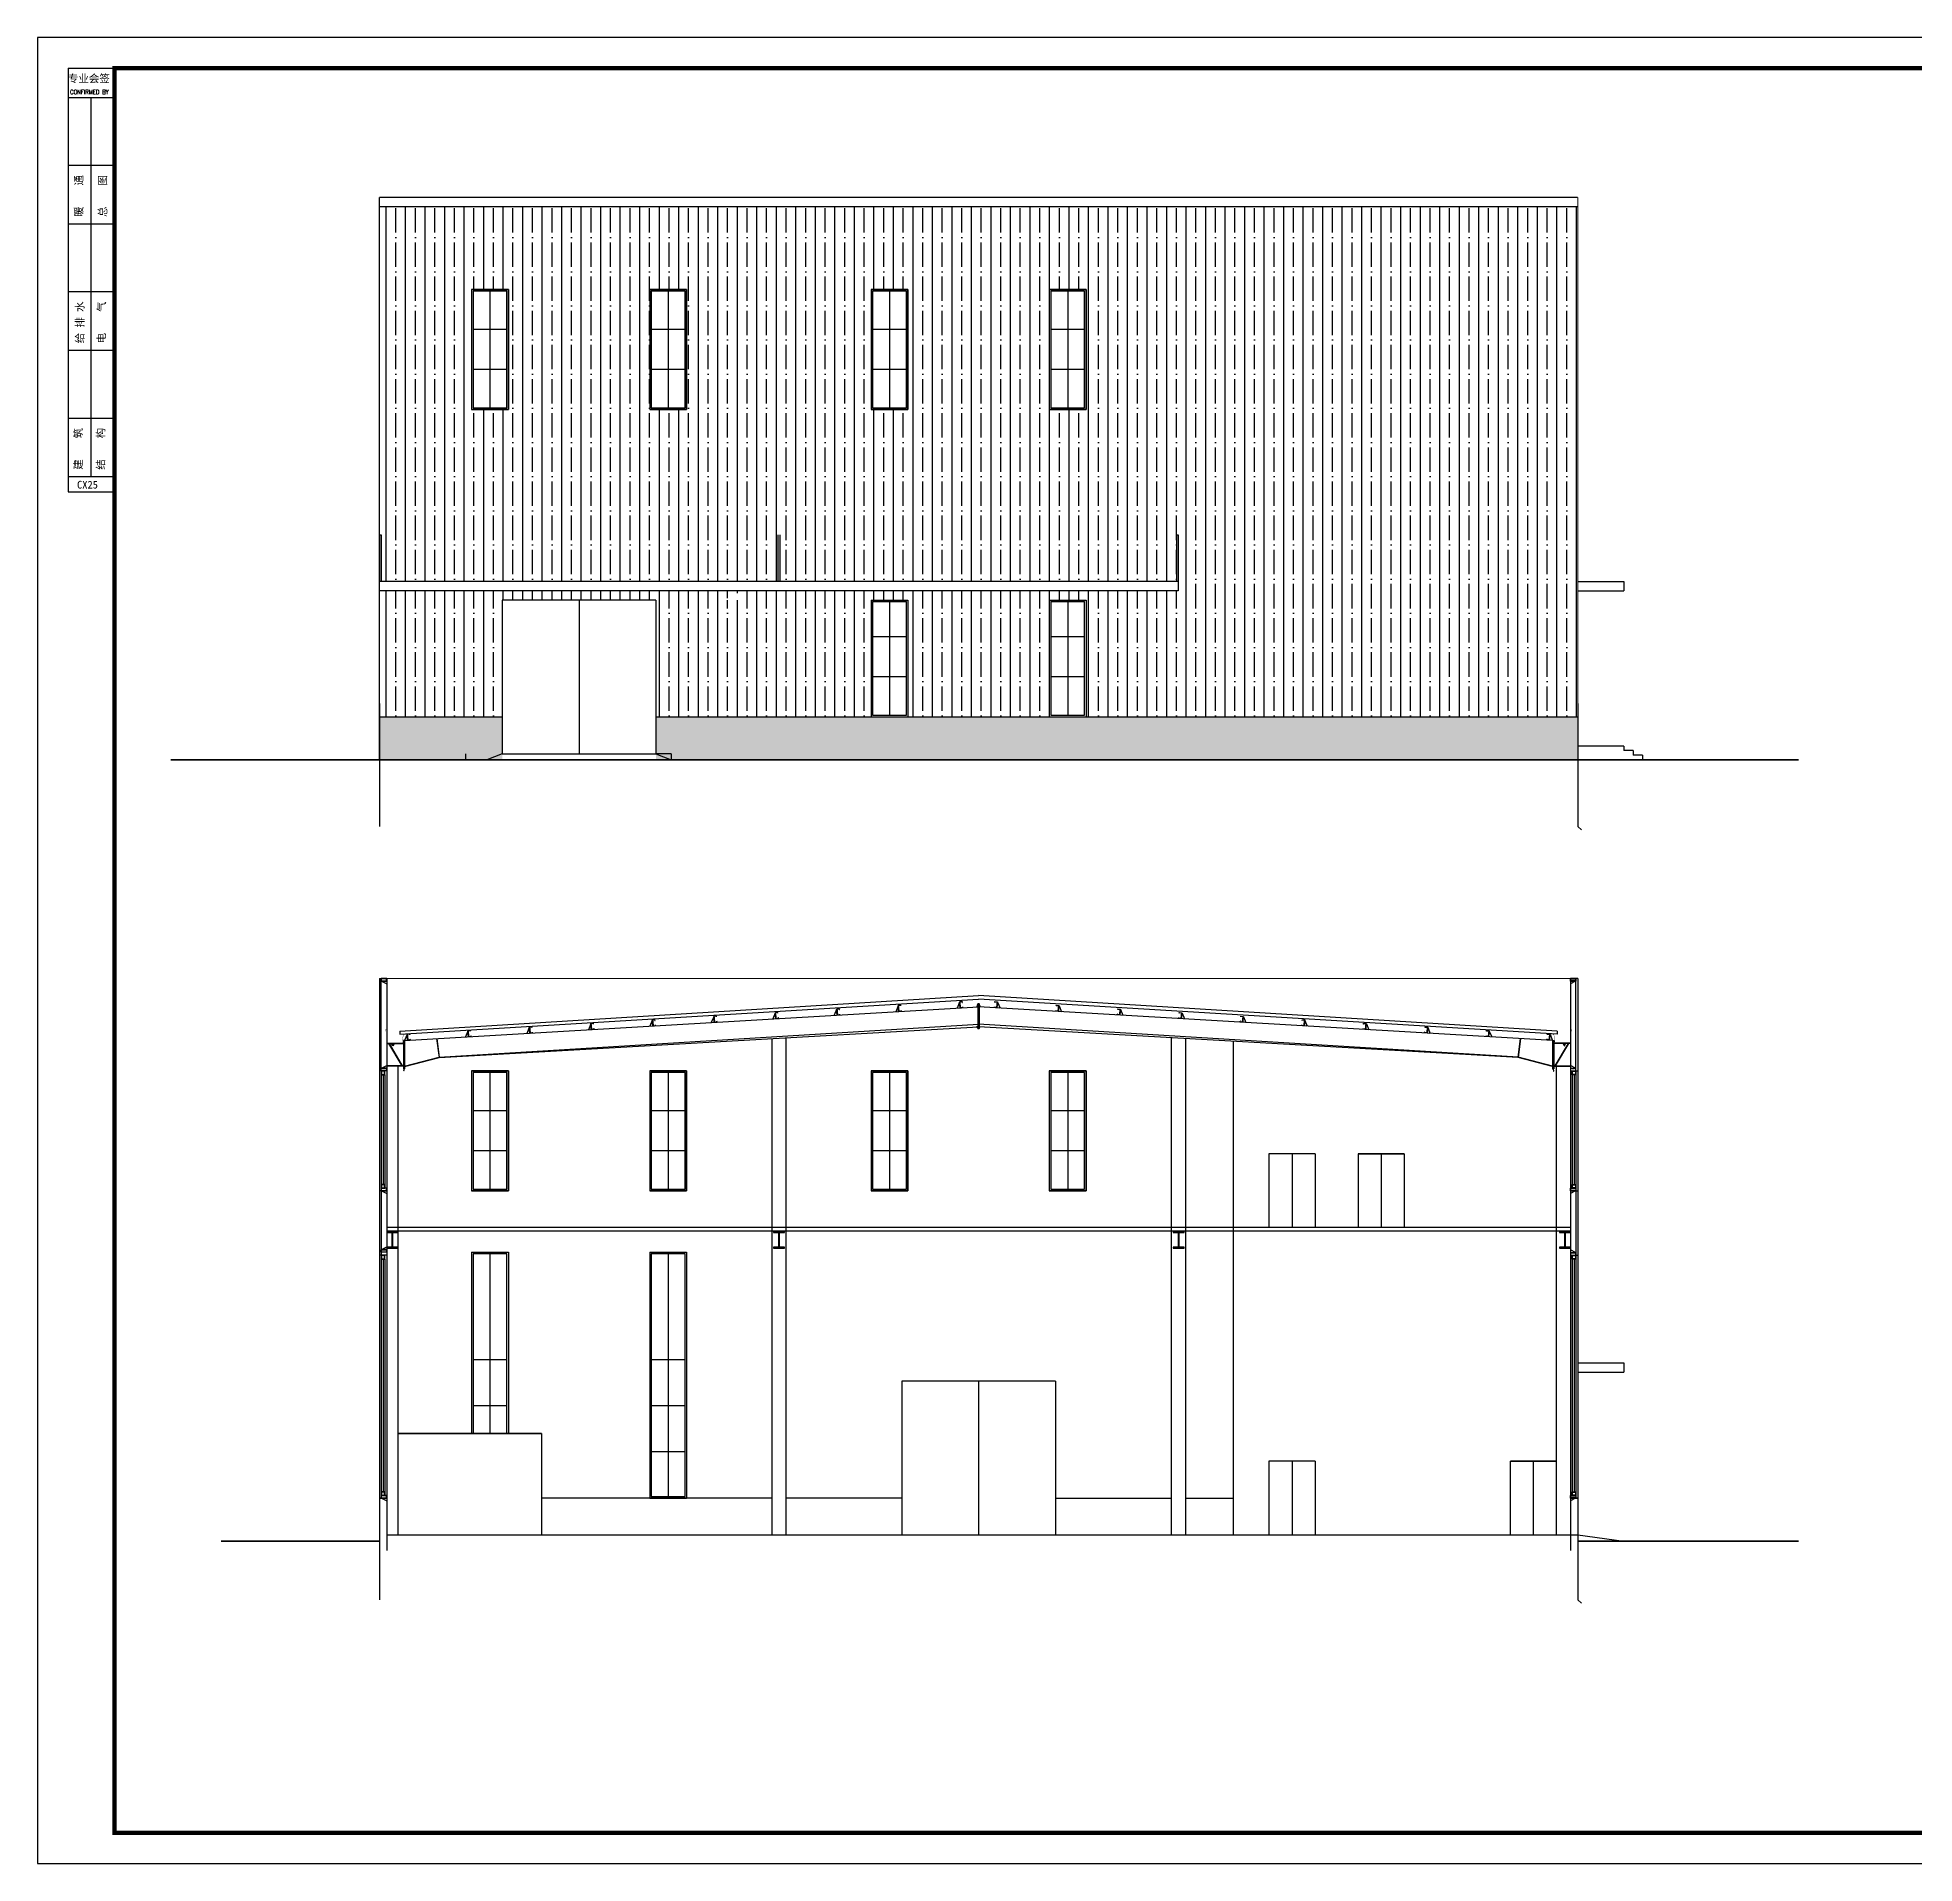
# Model space of a CAD drawing. Extents: x -248860 to 1018944, y -1060852 to 188626.
# Drawn here: x 678928 to 740007, y 19053 to 78453 of the extents above; entities that cross this region are included whole.
import ezdxf

# ---------------------------------------------------------------- set-up
doc = ezdxf.new("R2010")
doc.units = 0
doc.header["$LTSCALE"] = 1000
doc.header["$MEASUREMENT"] = 0
doc.linetypes.add('89', pattern=[0])
doc.layers.get('0').update_dxf_attribs({"linetype": 'CONTINUOUS'})
for name, color, linetype in [('11', 3, 'CONTINUOUS'), ('AXIS', 3, 'CONTINUOUS'), ('E_LINE', 7, 'CONTINUOUS'), ('GJ', 4, 'CONTINUOUS'), ('WALL', 6, 'CONTINUOUS'), ('WINDOW', 4, 'CONTINUOUS'), ('图框', 4, 'CONTINUOUS'), ('屋面线', 43, 'CONTINUOUS'), ('建筑', 4, 'CONTINUOUS'), ('彩钢墙', 3, 'CONTINUOUS'), ('彩钢板', 253, 'CONTINUOUS'), ('立面图', 40, 'CONTINUOUS')]:
    doc.layers.add(name, color=color, linetype=linetype)
doc.layers.add('剖面线', color=6, linetype='CONTINUOUS', lineweight=25)
doc.layers.add('填充剖面墙', color=6, linetype='CONTINUOUS', lineweight=30)
doc.styles.add('iIcon2', font='')
doc.styles.add('MIMI-TKWZ', font='romanc.shx', dxfattribs={"width": 0.75, "oblique": 15, "bigfont": 'bigfont.shx'})
doc.styles.get('iIcon2').set_extended_font_data('SimSun')

# ---------------------------------------------------------------- blocks, each defined once
blk = doc.blocks.new('jhyfty')
at = {"layer": '图框'}
for p, q in [((651751, 164110), (653251, 164110)), ((651751, 164110), (651751, 150826)), ((651751, 163165), (653251, 163165)), ((651751, 160958), (653251, 160958)), ((651751, 159052), (653251, 159052)), ((651751, 156846), (653251, 156846)), ((651751, 154939), (653251, 154939)), ((651751, 152733), (653251, 152733)), ((651751, 150826), (653251, 150826)), ((651751, 150826), (651751, 150326)), ((651751, 150326), (653251, 150326))]:
    blk.add_line(p, q, dxfattribs=at)
blk.add_lwpolyline([(650751, 105710), (776851, 105710), (776851, 165110), (650751, 165110)], close=True, dxfattribs=at)
at = {"layer": '图框', "const_width": 140}
blk.add_lwpolyline([(653251, 164110), (775851, 164110), (775851, 106710), (653251, 106710)], close=True, dxfattribs=at)
at = {"layer": '图框'}
blk.add_lwpolyline([(652501, 150826), (652501, 163165)], dxfattribs=at)
at = {"layer": '图框', "style": 'iIcon2'}
for s, p in [('专业会签', (651740, 163652)), ('CX25', (652036, 150438))]:
    blk.add_text(s, height=250, dxfattribs=at).set_placement(p)
at = {"layer": '图框', "style": 'MIMI-TKWZ', "width": 0.75}
blk.add_text('CONFIRMED BY', height=145, dxfattribs=at).set_placement((651810, 163266))
at = {"layer": '图框', "style": 'iIcon2'}
for s, p in [('暖    通', (652220, 159274)), ('总    图', (652998, 159274)), ('给 排 水', (652254, 155162)), ('电    气', (652961, 155162)), ('建    筑', (652202, 151049)), ('结    构', (652933, 151049))]:
    blk.add_text(s, height=250, rotation=90, dxfattribs=at).set_placement(p)
blk = doc.blocks.new('A$C3A1C5DDB')
for points in [[(70, 73), (70, 112)], [(112, 73), (112, 112)]]:
    blk.add_lwpolyline(points)
at = {"layer": 'AXIS', "ltscale": 1000}
for p, q in [((12, 94), (12, 100)), ((12, 91), (12, 85)), ((28, 91), (28, 94))]:
    blk.add_line(p, q, dxfattribs=at)
for points in [[(180, 171), (0, 171), (0, 91), (180, 91)], [(177, 168), (3, 168), (3, 94), (177, 94)]]:
    blk.add_lwpolyline(points, close=True, dxfattribs=at)
for points in [[(12, 100), (168, 100), (168, 94)], [(180, 85), (12, 85), (180, 0)], [(152, 91), (152, 94)]]:
    blk.add_lwpolyline(points, dxfattribs=at)
blk = doc.blocks.new('钢柱')
blk.add_hatch(color=256).paths.add_polyline_path([(4275, 9436), (4140, 9436), (4140, 9466), (4440, 9466), (4440, 9436), (4305, 9436), (4305, 9036), (4440, 9036), (4440, 9006), (4140, 9006), (4140, 9036), (4275, 9036)])
blk.add_lwpolyline([(4275, 9436), (4140, 9436), (4140, 9466), (4440, 9466), (4440, 9436), (4305, 9436), (4305, 9036), (4440, 9036), (4440, 9006), (4140, 9006), (4140, 9036), (4275, 9036), (4275, 9436), (4140, 9436)])
blk = doc.blocks.new('A$C59757437')
at = {"color": 3, "linetype": 'Continuous'}
for p, q in [((65, 157), (0, 0)), ((71, 158), (65, 157)), ((80, 8), (65, 157)), ((139, 175), (70, 168)), ((86, 9), (70, 168)), ((70, 168), (86, 9)), ((137, 171), (73, 165)), ((88, 12), (73, 165)), ((86, 9), (155, 16)), ((88, 12), (152, 18)), ((138, 155), (137, 171)), ((138, 155), (141, 155)), ((141, 155), (139, 175)), ((150, 35), (153, 35)), ((152, 18), (150, 35)), ((155, 16), (153, 35))]:
    blk.add_line(p, q, dxfattribs=at)
at = {"color": 0, "linetype": 'Continuous'}
for p, q in [((95, 125), (56, 121)), ((104, 35), (65, 32))]:
    blk.add_line(p, q, dxfattribs=at)
blk = doc.blocks.new('A$C2B5940A5')
blk.add_blockref('A$C59757437', (0, 0))
blk = doc.blocks.new('A$C024E1FC6')
at = {"xscale": -1}
blk.add_blockref('A$C2B5940A5', (155, 0), dxfattribs=at)
blk = doc.blocks.new('A$C1CA44EF4')
blk.add_blockref('A$C024E1FC6', (0, 0))

msp = doc.modelspace()

# ---------------------------------------------------------------- hatches: boundary and pattern name
h = msp.add_hatch()
h.set_pattern_fill('AR-B816C', color=256, scale=200, style=0)
h.set_pattern_definition([(0, (322518.25, 709236.9), (245.69238, 245.69238), [479.86793, -11.51682]), (0, (322272.56, 709248.41), (245.69238, 245.69238), [479.86793, -11.51682]), (90, (322518.25, 709236.9), (-245.69238, 245.69238), [-257.20918, 234.17555]), (90, (322506.73, 709236.9), (-245.69238, 245.69238), [-257.20918, 234.17555])])
h.paths.add_polyline_path([(694051.7, 54955), (694051.7, 56355), (690051.7, 56355), (690051.7, 54955)])
h.paths.add_polyline_path([(699051.7, 56355), (699051.7, 54955), (729051.7, 54955), (729051.7, 56355)])
at = {"layer": '彩钢板'}
h = msp.add_hatch(dxfattribs=at)
h.set_pattern_fill('ANSI35,_O', color=256, scale=200, angle=45)
h.set_pattern_definition([(90, (-157452.7, 181802.6), (-635, 6e-14), []), (90, (-157135.2, 182120.1), (-635, 6e-14), [793.75, -158.75, 0, -158.75])])
h.paths.add_polyline_path([(715991.7, 60755), (715991.7, 62274.3), (716051.7, 62274.3), (716051.7, 60755), (716051.7, 60455), (701627.7, 60455), (701927.5, 60155.2), (701327.5, 60155.2), (701627.3, 60455), (690051.7, 60455), (690051.7, 56355), (694051.7, 56355), (694051.7, 60155), (699051.7, 60155), (699051.7, 59958.3), (699154.9, 59855), (699051.7, 59855), (699051.7, 56355), (706051.7, 56355), (706051.7, 60155), (707251.7, 60155), (707251.7, 56355), (711851.7, 56355), (711851.7, 60155), (713051.7, 60155), (713051.7, 56355), (717013.6, 56355), (717013.6, 72955), (701972.3, 72955), (701972.3, 68728.2, -1), (701972.3, 68648.2, -1), (701972.3, 68728.2), (701972.3, 72955), (690051.7, 72955), (690051.7, 62274.3), (690111.7, 62274.3), (690111.7, 60755)])
h.paths.add_polyline_path([(711851.7, 66355), (711851.7, 70255), (713051.7, 70255), (713051.7, 66355)], flags=16)
h.paths.add_polyline_path([(711901.7, 66405), (711901.7, 70205), (713001.7, 70205), (713001.7, 66405)], flags=0)
h.paths.add_polyline_path([(707251.7, 66355), (706051.7, 66355), (706051.7, 70255), (707251.7, 70255)], flags=16)
h.paths.add_polyline_path([(707201.7, 66405), (706101.7, 66405), (706101.7, 70205), (707201.7, 70205)], flags=0)
h.paths.add_polyline_path([(700051.7, 66355), (698851.7, 66355), (698851.7, 70255), (700051.7, 70255)], flags=16)
h.paths.add_polyline_path([(700001.7, 66405), (698901.7, 66405), (698901.7, 70205), (700001.7, 70205)], flags=0)
h.paths.add_polyline_path([(694251.7, 66355), (693051.7, 66355), (693051.7, 70255), (694251.7, 70255)], flags=16)
h.paths.add_polyline_path([(694201.7, 66405), (693101.7, 66405), (693101.7, 70205), (694201.7, 70205)], flags=0)
h.paths.add_polyline_path([(717013.6, 56355), (729051.7, 56355), (729051.7, 56791.3), (729051.7, 72955), (717013.6, 72955)])

# ---------------------------------------------------------------- linework, layer by layer
for p, q in [((692851.7, 55155), (692851.7, 54955)), ((699551.7, 55155), (699051.7, 55155)), ((699551.7, 55155), (699551.7, 54955))]:
    msp.add_line(p, q)
at = {"const_width": 10}
for points in [[(690902.5, 46012.6), (690888.7, 46029.3), (690832, 46022.8), (690791.7, 45753.8), (690291.7, 45753.8), (690291.7, 46170.2), (690244.7, 46170.2), (690244.7, 46119.4)], [(728200.8, 46012.6), (728214.6, 46029.3), (728271.4, 46022.8), (728311.6, 45753.8), (728811.7, 45753.8), (728811.7, 46170.2), (728858.6, 46170.2), (728858.6, 46119.4)], [(728200.8, 46012.6), (728214.6, 46029.3), (728271.4, 46022.8), (728311.6, 45753.8), (728811.7, 45753.8), (728811.7, 46170.2), (728858.6, 46170.2), (728858.6, 46119.4)]]:
    msp.add_lwpolyline(points, dxfattribs=at)
at = {"layer": '11'}
for p, q in [((690111.7, 44839.2), (690051.7, 44839.2)), ((728991.7, 44839.2), (729051.7, 44839.2)), ((690111.7, 38839.2), (690051.7, 38839.2)), ((728991.7, 38839.2), (729051.7, 38839.2))]:
    msp.add_line(p, q, dxfattribs=at)
at = {"layer": 'AXIS'}
for p, q in [((690051.7, 56791.3), (690051.7, 52791.3)), ((729051.7, 56791.3), (729051.7, 52791.3)), ((729168.8, 52674.2), (729051.7, 52791.3)), ((690051.7, 31633.3), (690051.7, 27633.3)), ((729051.7, 31633.3), (729051.7, 27633.3)), ((729168.8, 27516.2), (729051.7, 27633.3))]:
    msp.add_line(p, q, dxfattribs=at)
at = {"layer": 'E_LINE', "color": 6, "linetype": '89'}
for p, q in [((690051.7, 30939.2), (690291.7, 30939.2)), ((729051.7, 30939.2), (728811.7, 30939.2))]:
    msp.add_line(p, q, dxfattribs=at)
at = {"layer": 'GJ'}
for p, q in [((690720.5, 46132.3), (709551.7, 47288.4)), ((690720.5, 46031.7), (709551.7, 47171)), ((728382.8, 46132.3), (709551.7, 47288.4)), ((728382.8, 46031.7), (709551.7, 47171)), ((690873.7, 45827.4), (709551.7, 46925.1)), ((709501.8, 46927.5), (709531.7, 47021.2)), ((709501.8, 46927.5), (709531.7, 47021.2)), ((709501.8, 46927.5), (709531.7, 47021.2)), ((709501.8, 46927.5), (709531.7, 47021.2)), ((709531.7, 47021.2), (709531.7, 46213.1)), ((709531.7, 47021.2), (709531.7, 46213.1)), ((709531.7, 47021.2), (709571.7, 47021.2)), ((709571.7, 47021.2), (709531.7, 47021.2)), ((709531.7, 47021.2), (709531.7, 46213.1)), ((709531.7, 47021.2), (709531.7, 46213.1)), ((709571.7, 47021.2), (709531.7, 47021.2)), ((709531.7, 47021.2), (709571.7, 47021.2)), ((709551.7, 47021.2), (709551.7, 46213.1)), ((709551.7, 47021.2), (709551.7, 46213.1)), ((709551.7, 47021.2), (709551.7, 46213.1)), ((709551.7, 47021.2), (709551.7, 46213.1)), ((728229.7, 45827.4), (709551.7, 46925.1)), ((709571.7, 47021.2), (709571.7, 46213.1)), ((709571.7, 47021.2), (709571.7, 46213.1)), ((709601.5, 46927.5), (709571.7, 47021.2)), ((709601.5, 46927.5), (709571.7, 47021.2)), ((709571.7, 47021.2), (709571.7, 46213.1)), ((709571.7, 47021.2), (709571.7, 46213.1)), ((709601.5, 46927.5), (709571.7, 47021.2)), ((709601.5, 46927.5), (709571.7, 47021.2)), ((690720.5, 46132.3), (690720.5, 46031.7)), ((690873.7, 45830), (690833.7, 45830)), ((690833.7, 45830), (690833.7, 44900)), ((690853.7, 45830), (690853.7, 44900)), ((690873.7, 45830), (690873.7, 44900)), ((691912.3, 45888.4), (691994.2, 45274.5)), ((691922.3, 45889), (692003.2, 45282.3)), ((691993.2, 45281.6), (709551.7, 46355.1)), ((691994.2, 45274.5), (709551.7, 46274.8)), ((709531.7, 46213.1), (709501.8, 46296.9)), ((709531.7, 46213.1), (709501.8, 46296.9)), ((709531.7, 46213.1), (709501.8, 46296.9)), ((709531.7, 46213.1), (709501.8, 46296.9)), ((709531.7, 46213.1), (709571.7, 46213.1)), ((709571.7, 46213.1), (709531.7, 46213.1)), ((709571.7, 46213.1), (709531.7, 46213.1)), ((709531.7, 46213.1), (709571.7, 46213.1)), ((727110.1, 45281.6), (709551.7, 46355.1)), ((727109.2, 45274.5), (709551.7, 46274.8)), ((709571.7, 46213.1), (709601.5, 46296.9)), ((709571.7, 46213.1), (709601.5, 46296.9)), ((709571.7, 46213.1), (709601.5, 46296.9)), ((709571.7, 46213.1), (709601.5, 46296.9)), ((727181.1, 45889), (727100.1, 45282.3)), ((727181.1, 45889), (727100.1, 45282.3)), ((727191.1, 45888.4), (727109.2, 45274.5)), ((727191.1, 45888.4), (727109.2, 45274.5)), ((728229.7, 45830), (728269.7, 45830)), ((728229.7, 45830), (728229.7, 44900)), ((728229.7, 45830), (728269.7, 45830)), ((728229.7, 45830), (728229.7, 44900)), ((728249.7, 45830), (728249.7, 44900)), ((728249.7, 45830), (728249.7, 44900)), ((728269.7, 45830), (728269.7, 44900)), ((728269.7, 45830), (728269.7, 44900)), ((728382.8, 46132.3), (728382.8, 46031.7)), ((728382.8, 46132.3), (728382.8, 46031.7)), ((690291.7, 45739.2), (690833.7, 45739.2)), ((690291.7, 45731.2), (690833.7, 45731.2)), ((690353.4, 45731.2), (690783.7, 44997.3)), ((690365.5, 45731.2), (690795.8, 44997.3)), ((690873.7, 44986.5), (691994.5, 45281.7)), ((690873.7, 44980.7), (691995.6, 45274.6)), ((690896.7, 44993), (691993.2, 45281.6)), ((690896.7, 44987.3), (691994.2, 45274.5)), ((728229.7, 44980.7), (727107.8, 45274.6)), ((728229.7, 44980.7), (727107.8, 45274.6)), ((728229.7, 44986.5), (727108.8, 45281.7)), ((728229.7, 44986.5), (727108.8, 45281.7)), ((728206.7, 44987.3), (727109.2, 45274.5)), ((728206.7, 44987.3), (727109.2, 45274.5)), ((728206.7, 44993), (727110.1, 45281.6)), ((728206.7, 44993), (727110.1, 45281.6)), ((728811.7, 45739.2), (728269.7, 45739.2)), ((728811.7, 45739.2), (728269.7, 45739.2)), ((728811.7, 45731.2), (728269.7, 45731.2)), ((728811.7, 45731.2), (728269.7, 45731.2)), ((728737.8, 45731.2), (728307.5, 44997.3)), ((728737.8, 45731.2), (728307.5, 44997.3)), ((728750, 45731.2), (728319.7, 44997.3)), ((728750, 45731.2), (728319.7, 44997.3)), ((690833.7, 44997.3), (690299.7, 44997.3)), ((690833.7, 44987.3), (690299.7, 44987.3)), ((690873.7, 44900), (690833.7, 44900)), ((690841.7, 44825), (690833.7, 44825)), ((690853.7, 44900), (690841.7, 44825)), ((728229.7, 44900), (728269.7, 44900)), ((728229.7, 44900), (728269.7, 44900)), ((728249.7, 44900), (728261.7, 44825)), ((728249.7, 44900), (728261.7, 44825)), ((728261.7, 44825), (728269.7, 44825)), ((728261.7, 44825), (728269.7, 44825)), ((728269.7, 44997.3), (728803.7, 44997.3)), ((728269.7, 44997.3), (728803.7, 44997.3)), ((728269.7, 44987.3), (728803.7, 44987.3)), ((728269.7, 44987.3), (728803.7, 44987.3))]:
    msp.add_line(p, q, dxfattribs=at)
for points in [[(690487.6, 45731.2), (690495.8, 45731.2), (690495.8, 45655.8), (690487.6, 45655.8)], [(728615.8, 45731.2), (728607.6, 45731.2), (728607.6, 45655.8), (728615.8, 45655.8)], [(728615.8, 45731.2), (728607.6, 45731.2), (728607.6, 45655.8), (728615.8, 45655.8)]]:
    msp.add_lwpolyline(points, close=True, dxfattribs=at)
for centre, radius in [((690490.9, 45694.2), 28.1), ((690490.9, 45694.2), 24.1), ((728612.5, 45694.2), 28.1), ((728612.5, 45694.2), 28.1), ((728612.5, 45694.2), 24.1), ((728612.5, 45694.2), 24.1)]:
    msp.add_circle(centre, radius, dxfattribs=at)
at = {"layer": 'WALL'}
for p, q in [((690051.7, 30939.2), (690291.7, 30939.2)), ((729051.7, 30939.2), (728811.7, 30939.2))]:
    msp.add_line(p, q, dxfattribs=at)
at = {"layer": 'WINDOW'}
for p, q in [((690111.7, 44713.5), (690111.7, 41019.2)), ((690171.7, 44713.5), (690171.7, 41144.8)), ((690231.7, 44713.5), (690231.7, 41019.2)), ((728871.7, 44713.5), (728871.7, 41019.2)), ((728931.7, 44713.5), (728931.7, 41144.8)), ((728991.7, 44713.5), (728991.7, 41019.2)), ((719001.7, 42139.2), (719001.7, 39739.2)), ((720501.7, 42139.2), (719001.7, 42139.2)), ((719751.7, 42139.2), (719751.7, 39739.2)), ((720501.7, 42139.2), (720501.7, 39739.2)), ((721901.7, 42139.2), (721901.7, 39739.2)), ((722651.7, 42139.2), (722651.7, 39739.2)), ((723401.7, 42139.2), (723401.7, 39739.2)), ((690111.7, 38713.5), (690111.7, 31019.2)), ((690171.7, 38713.5), (690171.7, 31144.8)), ((690231.7, 38713.5), (690231.7, 31019.2)), ((728871.7, 38713.5), (728871.7, 31019.2)), ((728931.7, 38713.5), (728931.7, 31144.8)), ((728991.7, 38713.5), (728991.7, 31019.2)), ((719001.7, 32139.2), (719001.7, 29739.2)), ((720501.7, 32139.2), (719001.7, 32139.2)), ((719751.7, 32139.2), (719751.7, 29739.2)), ((720501.7, 32139.2), (720501.7, 29739.2)), ((726851.7, 32139.2), (726851.7, 29739.2)), ((727601.7, 32139.2), (727601.7, 29739.2)), ((728351.7, 32139.2), (728351.7, 29739.2))]:
    msp.add_line(p, q, dxfattribs=at)
for points in [[(690111.7, 44713.5), (690231.7, 44713.5), (690231.7, 44839.2), (690111.7, 44839.2)], [(690121.7, 44723.5), (690221.7, 44723.5), (690221.7, 44829.2), (690121.7, 44829.2)], [(728991.7, 44713.5), (728871.7, 44713.5), (728871.7, 44839.2), (728991.7, 44839.2)], [(728981.7, 44723.5), (728881.7, 44723.5), (728881.7, 44829.2), (728981.7, 44829.2)], [(690111.7, 41019.2), (690231.7, 41019.2), (690231.7, 41144.8), (690111.7, 41144.8)], [(690121.7, 41029.2), (690221.7, 41029.2), (690221.7, 41134.8), (690121.7, 41134.8)], [(728991.7, 41019.2), (728871.7, 41019.2), (728871.7, 41144.8), (728991.7, 41144.8)], [(728981.7, 41029.2), (728881.7, 41029.2), (728881.7, 41134.8), (728981.7, 41134.8)], [(690111.7, 38713.5), (690231.7, 38713.5), (690231.7, 38839.2), (690111.7, 38839.2)], [(690121.7, 38723.5), (690221.7, 38723.5), (690221.7, 38829.2), (690121.7, 38829.2)], [(728991.7, 38713.5), (728871.7, 38713.5), (728871.7, 38839.2), (728991.7, 38839.2)], [(728981.7, 38723.5), (728881.7, 38723.5), (728881.7, 38829.2), (728981.7, 38829.2)], [(690111.7, 31019.2), (690231.7, 31019.2), (690231.7, 31144.8), (690111.7, 31144.8)], [(690121.7, 31029.2), (690221.7, 31029.2), (690221.7, 31134.8), (690121.7, 31134.8)], [(728991.7, 31019.2), (728871.7, 31019.2), (728871.7, 31144.8), (728991.7, 31144.8)], [(728981.7, 31029.2), (728881.7, 31029.2), (728881.7, 31134.8), (728981.7, 31134.8)]]:
    msp.add_lwpolyline(points, close=True, dxfattribs=at)
at = {"layer": 'WINDOW', "const_width": 50}
for points in [[(723401.7, 42139.2), (721901.7, 42139.2)], [(728351.7, 32139.2), (726851.7, 32139.2)]]:
    msp.add_lwpolyline(points, dxfattribs=at)
at = {"layer": '剖面线'}
for p, q in [((690051.7, 30939.2), (690051.7, 29239.2)), ((690291.7, 30939.2), (690291.7, 29239.2)), ((728811.7, 30939.2), (728811.7, 29239.2)), ((729051.7, 30939.2), (729051.7, 29239.2))]:
    msp.add_line(p, q, dxfattribs=at)
at = {"layer": '填充剖面墙'}
for p, q in [((728811.7, 39739.2), (690291.7, 39739.2)), ((728811.7, 39619.2), (690291.7, 39619.2))]:
    msp.add_line(p, q, dxfattribs=at)
at = {"layer": '屋面线'}
for p, q in [((690291.7, 44839.2), (690051.7, 44839.2)), ((728811.7, 44839.2), (729051.7, 44839.2)), ((690291.7, 38839.2), (690051.7, 38839.2)), ((728811.7, 38839.2), (729051.7, 38839.2)), ((690291.7, 30939.2), (690051.7, 30939.2)), ((728811.7, 30939.2), (729051.7, 30939.2))]:
    msp.add_line(p, q, dxfattribs=at)
at = {"layer": '建筑'}
for p, q in [((693051.7, 70255), (693051.7, 66355)), ((693051.7, 70255), (693051.7, 66355)), ((693051.7, 70255), (694251.7, 70255)), ((694251.7, 70255), (694251.7, 66355)), ((694251.7, 70255), (694251.7, 66355)), ((698851.7, 70255), (698851.7, 66355)), ((698851.7, 70255), (698851.7, 66355)), ((698851.7, 70255), (700051.7, 70255)), ((700051.7, 70255), (700051.7, 66355)), ((700051.7, 70255), (700051.7, 66355)), ((706051.7, 70255), (706051.7, 66355)), ((706051.7, 70255), (706051.7, 66355)), ((706051.7, 70255), (707251.7, 70255)), ((707251.7, 70255), (707251.7, 66355)), ((707251.7, 70255), (707251.7, 66355)), ((711851.7, 70255), (711851.7, 66355)), ((711851.7, 70255), (711851.7, 66355)), ((711851.7, 70255), (713051.7, 70255)), ((713051.7, 70255), (713051.7, 66355)), ((713051.7, 70255), (713051.7, 66355)), ((693651.7, 70205), (693651.7, 66405)), ((699451.7, 70205), (699451.7, 66405)), ((706651.7, 70205), (706651.7, 66405)), ((712451.7, 70205), (712451.7, 66405)), ((694201.7, 68955), (693101.7, 68955)), ((700001.7, 68955), (698901.7, 68955)), ((707201.7, 68955), (706101.7, 68955)), ((713001.7, 68955), (711901.7, 68955)), ((694201.7, 67655), (693101.7, 67655)), ((700001.7, 67655), (698901.7, 67655)), ((707201.7, 67655), (706101.7, 67655)), ((713001.7, 67655), (711901.7, 67655)), ((694251.7, 66355), (693051.7, 66355)), ((700051.7, 66355), (698851.7, 66355)), ((707251.7, 66355), (706051.7, 66355)), ((713051.7, 66355), (711851.7, 66355)), ((694051.7, 60155), (694051.7, 55155)), ((699051.7, 60155), (694051.7, 60155)), ((696551.7, 60155), (696551.7, 55155)), ((699051.7, 60155), (699051.7, 55155)), ((706101.7, 60105), (707201.7, 60105)), ((706651.7, 60105), (706651.7, 56405)), ((712451.7, 60105), (712451.7, 56405)), ((707201.7, 58955), (706101.7, 58955)), ((707201.7, 58955), (706101.7, 58955)), ((713001.7, 58955), (711901.7, 58955)), ((713001.7, 58955), (711901.7, 58955)), ((707201.7, 57655), (706101.7, 57655)), ((707201.7, 57655), (706101.7, 57655)), ((713001.7, 57655), (711901.7, 57655)), ((713001.7, 57655), (711901.7, 57655)), ((693051.7, 44839.2), (693051.7, 40939.2)), ((693051.7, 44839.2), (693051.7, 40939.2)), ((693051.7, 44839.2), (694251.7, 44839.2)), ((693651.7, 44789.2), (693651.7, 40989.2)), ((694251.7, 44839.2), (694251.7, 40939.2)), ((694251.7, 44839.2), (694251.7, 40939.2)), ((698851.7, 44839.2), (698851.7, 40939.2)), ((698851.7, 44839.2), (698851.7, 40939.2)), ((698851.7, 44839.2), (700051.7, 44839.2)), ((699451.7, 44789.2), (699451.7, 40989.2)), ((700051.7, 44839.2), (700051.7, 40939.2)), ((700051.7, 44839.2), (700051.7, 40939.2)), ((706051.7, 44839.2), (706051.7, 40939.2)), ((706051.7, 44839.2), (706051.7, 40939.2)), ((706051.7, 44839.2), (707251.7, 44839.2)), ((706651.7, 44789.2), (706651.7, 40989.2)), ((707251.7, 44839.2), (707251.7, 40939.2)), ((707251.7, 44839.2), (707251.7, 40939.2)), ((711851.7, 44839.2), (711851.7, 40939.2)), ((711851.7, 44839.2), (711851.7, 40939.2)), ((711851.7, 44839.2), (713051.7, 44839.2)), ((712451.7, 44789.2), (712451.7, 40989.2)), ((713051.7, 44839.2), (713051.7, 40939.2)), ((713051.7, 44839.2), (713051.7, 40939.2)), ((694201.7, 43539.2), (693101.7, 43539.2)), ((700001.7, 43539.2), (698901.7, 43539.2)), ((707201.7, 43539.2), (706101.7, 43539.2)), ((713001.7, 43539.2), (711901.7, 43539.2)), ((694201.7, 42239.2), (693101.7, 42239.2)), ((700001.7, 42239.2), (698901.7, 42239.2)), ((707201.7, 42239.2), (706101.7, 42239.2)), ((713001.7, 42239.2), (711901.7, 42239.2)), ((694251.7, 40939.2), (693051.7, 40939.2)), ((700051.7, 40939.2), (698851.7, 40939.2)), ((707251.7, 40939.2), (706051.7, 40939.2)), ((713051.7, 40939.2), (711851.7, 40939.2)), ((693651.7, 38889.2), (693651.7, 33039.2)), ((699451.7, 38889.2), (699451.7, 30989.2)), ((694201.7, 35439.2), (693101.7, 35439.2)), ((700001.7, 35439.2), (698901.7, 35439.2)), ((694201.7, 33939.2), (693101.7, 33939.2)), ((694201.7, 33939.2), (693101.7, 33939.2)), ((700001.7, 33939.2), (698901.7, 33939.2)), ((700001.7, 33939.2), (698901.7, 33939.2)), ((700001.7, 32439.2), (698901.7, 32439.2)), ((700001.7, 32439.2), (698901.7, 32439.2))]:
    msp.add_line(p, q, dxfattribs=at)
for points in [[(694251.7, 70255), (693051.7, 70255), (693051.7, 66355), (694251.7, 66355)], [(700051.7, 70255), (698851.7, 70255), (698851.7, 66355), (700051.7, 66355)], [(707251.7, 70255), (706051.7, 70255), (706051.7, 66355), (707251.7, 66355)], [(713051.7, 70255), (711851.7, 70255), (711851.7, 66355), (713051.7, 66355)], [(694201.7, 70205), (693101.7, 70205), (693101.7, 66405), (694201.7, 66405)], [(700001.7, 70205), (698901.7, 70205), (698901.7, 66405), (700001.7, 66405)], [(707201.7, 70205), (706101.7, 70205), (706101.7, 66405), (707201.7, 66405)], [(713001.7, 70205), (711901.7, 70205), (711901.7, 66405), (713001.7, 66405)], [(694251.7, 44839.2), (693051.7, 44839.2), (693051.7, 40939.2), (694251.7, 40939.2)], [(694201.7, 44789.2), (693101.7, 44789.2), (693101.7, 40989.2), (694201.7, 40989.2)], [(700051.7, 44839.2), (698851.7, 44839.2), (698851.7, 40939.2), (700051.7, 40939.2)], [(700001.7, 44789.2), (698901.7, 44789.2), (698901.7, 40989.2), (700001.7, 40989.2)], [(707251.7, 44839.2), (706051.7, 44839.2), (706051.7, 40939.2), (707251.7, 40939.2)], [(707201.7, 44789.2), (706101.7, 44789.2), (706101.7, 40989.2), (707201.7, 40989.2)], [(713051.7, 44839.2), (711851.7, 44839.2), (711851.7, 40939.2), (713051.7, 40939.2)], [(713001.7, 44789.2), (711901.7, 44789.2), (711901.7, 40989.2), (713001.7, 40989.2)], [(700001.7, 38889.2), (698901.7, 38889.2), (698901.7, 30989.2), (700001.7, 30989.2)]]:
    msp.add_lwpolyline(points, close=True, dxfattribs=at)
for points in [[(706101.7, 60105), (706101.7, 56405), (707201.7, 56405), (707201.7, 60105)], [(711901.7, 60105), (711901.7, 56405), (713001.7, 56405), (713001.7, 60105)], [(694201.7, 33039.2), (694201.7, 38889.2), (693101.7, 38889.2), (693101.7, 33039.2)]]:
    msp.add_lwpolyline(points, dxfattribs=at)
at = {"layer": '彩钢墙'}
for p, q in [((690051.7, 47839.2), (690051.7, 44839.2)), ((690051.7, 47839.2), (690291.7, 47839.2)), ((690111.7, 44839.2), (690111.7, 47839.2)), ((690291.7, 47839.2), (690291.7, 44839.2)), ((728811.7, 47839.2), (728811.7, 44839.2)), ((729051.7, 47839.2), (728811.7, 47839.2)), ((728991.7, 44839.2), (728991.7, 47839.2)), ((729051.7, 47839.2), (729051.7, 44839.2)), ((729051.7, 47839.2), (729051.7, 44839.2)), ((690051.7, 44839.2), (690051.7, 40939.2)), ((690291.7, 44839.2), (690291.7, 40939.2)), ((728811.7, 44839.2), (728811.7, 40939.2)), ((729051.7, 44839.2), (729051.7, 40939.2)), ((690051.7, 40939.2), (690051.7, 38839.2)), ((690291.7, 40939.2), (690051.7, 40939.2)), ((690111.7, 40939.2), (690111.7, 38839.2)), ((690291.7, 40939.2), (690291.7, 38839.2)), ((728811.7, 40939.2), (728811.7, 38839.2)), ((728811.7, 40939.2), (729051.7, 40939.2)), ((728991.7, 40939.2), (728991.7, 38839.2)), ((729051.7, 40939.2), (729051.7, 38839.2)), ((729051.7, 40939.2), (729051.7, 38839.2)), ((690051.7, 38839.2), (690051.7, 30939.2)), ((690291.7, 38839.2), (690291.7, 30939.2)), ((728811.7, 38839.2), (728811.7, 30939.2)), ((729051.7, 38839.2), (729051.7, 30939.2))]:
    msp.add_line(p, q, dxfattribs=at)
at = {"layer": '立面图'}
for p, q in [((690051.7, 72955), (729051.7, 72955)), ((693051.7, 70255), (693051.7, 66355)), ((694251.7, 70255), (694251.7, 66355)), ((698851.7, 70255), (698851.7, 66355)), ((700051.7, 70255), (700051.7, 66355)), ((706051.7, 70255), (706051.7, 66355)), ((707251.7, 70255), (707251.7, 66355)), ((711851.7, 70255), (711851.7, 66355)), ((713051.7, 70255), (713051.7, 66355)), ((690051.7, 62274.3), (690111.7, 62274.3)), ((690051.7, 62274.3), (690051.7, 60755)), ((690111.7, 62274.3), (690111.7, 60755)), ((703021.7, 62274.3), (703021.7, 60755)), ((703081.7, 62274.3), (703081.7, 60755)), ((715991.7, 62274.3), (716051.7, 62274.3)), ((715991.7, 62274.3), (715991.7, 60755)), ((716051.7, 62274.3), (716051.7, 60755)), ((716051.7, 60755), (690051.7, 60755)), ((716051.7, 60755), (716051.7, 60455)), ((716051.7, 60755), (716051.7, 60455)), ((729051.7, 60755), (730551.7, 60755)), ((730551.7, 60755), (730551.7, 60455)), ((716051.7, 60455), (690051.7, 60455)), ((698551.7, 60155), (694751.7, 60155)), ((706051.7, 60155), (706051.7, 56355)), ((706051.7, 60155), (707251.7, 60155)), ((707251.7, 60155), (707251.7, 56355)), ((711851.7, 60155), (711851.7, 56355)), ((711851.7, 60155), (713051.7, 60155)), ((711901.7, 60105), (713001.7, 60105)), ((713051.7, 60155), (713051.7, 56355)), ((729051.7, 60455), (730551.7, 60455)), ((690051.7, 56355), (694051.7, 56355)), ((699051.7, 56355), (729051.7, 56355)), ((694051.7, 55155), (693551.7, 54955)), ((694051.7, 55155), (699051.7, 55155)), ((699051.7, 55155), (699551.7, 54955)), ((730551.7, 55405), (729051.7, 55405)), ((730551.7, 55405), (730551.7, 55255)), ((730851.7, 55255), (730551.7, 55255)), ((730851.7, 55255), (730851.7, 55105)), ((731151.7, 55105), (730851.7, 55105)), ((731151.7, 55105), (731151.7, 54955)), ((702821.7, 45891.4), (702821.7, 29739.2)), ((703281.7, 45917.6), (703281.7, 29739.2)), ((715821.7, 45917.6), (715821.7, 29739.2)), ((716281.7, 45891.4), (716281.7, 29739.2)), ((717831.7, 45803.1), (717831.7, 29739.2)), ((690291.7, 44839.2), (690051.7, 44839.2)), ((690291.7, 44839.2), (690051.7, 44839.2)), ((690051.7, 44755.8), (690051.7, 40939.2)), ((690291.7, 44749.6), (690291.7, 40939.2)), ((690651.7, 44969.3), (690651.7, 39721.2)), ((693051.7, 44839.2), (693051.7, 40939.2)), ((694251.7, 44839.2), (694251.7, 40939.2)), ((698851.7, 44839.2), (698851.7, 40939.2)), ((700051.7, 44839.2), (700051.7, 40939.2)), ((706051.7, 44839.2), (706051.7, 40939.2)), ((707251.7, 44839.2), (707251.7, 40939.2)), ((711851.7, 44839.2), (711851.7, 40939.2)), ((713051.7, 44839.2), (713051.7, 40939.2)), ((728351.7, 44987.3), (728351.7, 29739.2)), ((728811.7, 44839.2), (729051.7, 44839.2)), ((728811.7, 44839.2), (729051.7, 44839.2)), ((728811.7, 44749.6), (728811.7, 40939.2)), ((729051.7, 44755.8), (729051.7, 40939.2)), ((690651.7, 39721.2), (690651.7, 29721.2)), ((690291.7, 38839.2), (690051.7, 38839.2)), ((690051.7, 38755.8), (690051.7, 31058.1)), ((690291.7, 38749.6), (690291.7, 31008.8)), ((693051.7, 38939.2), (693051.7, 33039.2)), ((693051.7, 38939.2), (694251.7, 38939.2)), ((694251.7, 38939.2), (694251.7, 33039.2)), ((698851.7, 38939.2), (698851.7, 30939.2)), ((698851.7, 38939.2), (700051.7, 38939.2)), ((700051.7, 38939.2), (700051.7, 30939.2)), ((728811.7, 38839.2), (729051.7, 38839.2)), ((728811.7, 38749.6), (728811.7, 31008.8)), ((729051.7, 38755.8), (729051.7, 31058.1)), ((729051.7, 35339.2), (730551.7, 35339.2)), ((729051.7, 35039.2), (730551.7, 35039.2)), ((730551.7, 35339.2), (730551.7, 35039.2)), ((712051.7, 34739.2), (707051.7, 34739.2)), ((707051.7, 34739.2), (707051.7, 29739.2)), ((709551.7, 34739.2), (709551.7, 29739.2)), ((712051.7, 34739.3), (712051.7, 29739.2)), ((712051.7, 34739.2), (712051.7, 29739.2)), ((695331.7, 33039.2), (695331.7, 29721.2)), ((690291.7, 30939.2), (690051.7, 30939.2)), ((702821.7, 30939.2), (695331.7, 30939.2)), ((698851.7, 30939.2), (700051.7, 30939.2)), ((707051.7, 30939.2), (703281.7, 30939.2)), ((712051.7, 30939.2), (715821.7, 30939.2)), ((716281.7, 30939.2), (717831.7, 30939.2)), ((728811.7, 30939.2), (729051.7, 30939.2)), ((729051.7, 29739.2), (730551.7, 29539.2))]:
    msp.add_line(p, q, dxfattribs=at)
for points, const_width in [([(690051.7, 73255), (690051.7, 54955)], 35), ([(690051.7, 73255), (729051.7, 73255)], 35), ([(729051.7, 73255), (729051.7, 54955)], 35), ([(729051.7, 73255), (729051.7, 54955)], 35), ([(736239.4, 54955), (683263.5, 54955)], 50), ([(736239.4, 54955), (730551.7, 54955)], 50), ([(690051.7, 47839.2), (729051.7, 47839.2)], 35), ([(695331.7, 33039.2), (690651.7, 33039.2)], 50), ([(690051.7, 29539.2), (684896.8, 29539.2)], 50), ([(729051.7, 29739.2), (690291.7, 29739.2)], 50), ([(736239.4, 29539.2), (729051.7, 29539.2)], 50), ([(736239.4, 29539.2), (730551.7, 29539.2)], 50)]:
    msp.add_lwpolyline(points, dxfattribs=dict(at, const_width=const_width))

# ---------------------------------------------------------------- block references
for p in [(690111.7, 47668.3), (690111.7, 40848.3), (690111.7, 30848.3)]:
    msp.add_blockref('A$C3A1C5DDB', p)
at = {"xscale": -1}
for p in [(728991.7, 47668.3), (728991.7, 40848.3), (728991.7, 30848.3)]:
    msp.add_blockref('A$C3A1C5DDB', p, dxfattribs=at)
at = {"extrusion": (0, 0, -1), "yscale": 1.199999999953434, "zscale": -1.2}
for p, xscale in [((-709039.7, 46879.8), 1.200000000186265), ((-710063.7, 46879.8), -1.200000000186265), ((-699039.7, 46292.1), 1.200000000186265), ((-701039.7, 46409.7), 1.200000000186265), ((-703039.7, 46527.2), 1.200000000186265), ((-705039.7, 46644.7), 1.200000000186265), ((-707039.7, 46762.3), 1.200000000186265), ((-712063.7, 46762.3), -1.200000000186265), ((-714063.7, 46644.7), -1.200000000186265), ((-716063.7, 46527.2), -1.200000000186265), ((-718063.7, 46409.7), -1.200000000186265), ((-720063.7, 46292.1), -1.200000000186265), ((-691059.9, 45827.4), 1.200000000186265), ((-693039.7, 45939.5), 1.200000000186265), ((-695039.7, 46057), 1.200000000186265), ((-697039.7, 46174.6), 1.200000000186265), ((-722063.7, 46174.6), -1.200000000186265), ((-724063.7, 46057), -1.200000000186265), ((-726063.7, 45939.5), -1.200000000186265), ((-728043.4, 45827.4), -1.200000000186265), ((-728043.4, 45827.4), -1.200000000186265)]:
    msp.add_blockref('A$C1CA44EF4', p, dxfattribs=dict(at, xscale=xscale))
at = {"extrusion": (0, 0, -1), "zscale": -1, "rotation": 180}
for p in [(-690111.7, 45010), (-690111.7, 39110)]:
    msp.add_blockref('A$C3A1C5DDB', p, dxfattribs=at)
at = {"extrusion": (0, 0, -1), "xscale": -1, "zscale": -1, "rotation": 180}
for p in [(-728991.7, 45010), (-728991.7, 39010)]:
    msp.add_blockref('A$C3A1C5DDB', p, dxfattribs=at)
at = {"xscale": -1.199999999953434, "yscale": 1.199999999953434, "zscale": 1.2, "rotation": 180}
for p in [(685324, 50426.7), (697908.8, 50426.7), (710912.1, 50426.7), (723484, 50426.7)]:
    msp.add_blockref('钢柱', p, dxfattribs=at)
at = {"layer": 'WALL'}
msp.add_blockref('jhyfty', (28177.3, -86656.8), dxfattribs=at)

doc.saveas('drawing.dxf')
